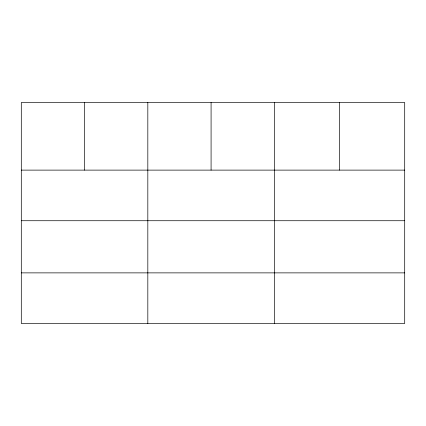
<?xml version="1.0" encoding="UTF-8"?>
<svg xmlns="http://www.w3.org/2000/svg" width="426" height="426" viewBox="0 0 426 426"><rect width="100%" height="100%" fill="white"/><g stroke="black" fill="none" stroke-linecap="round" stroke-linejoin="round"><path stroke-width="0.64" d="M404.7 220.727L404.7 102.517L21.3 102.517L21.3 323.483L404.7 323.483L404.7 220.727L21.3 220.727M21.3 170.118L404.7 170.118M21.3 272.874L404.7 272.874M339.522 102.517L339.522 170.118M274.344 102.517L274.344 323.483M211.083 102.517L211.083 170.118M147.822 102.517L147.822 323.483M84.561 102.517L84.561 170.118"/></g></svg>
